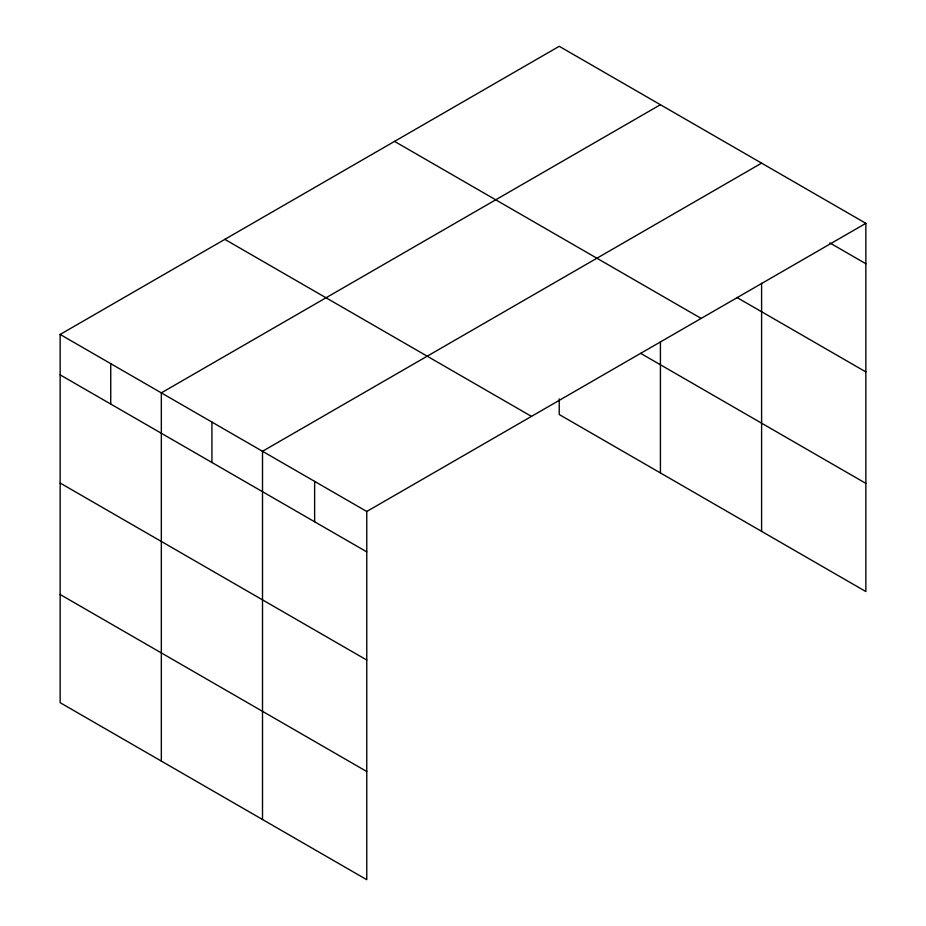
<?xml version="1.0" encoding="UTF-8"?>
<svg xmlns="http://www.w3.org/2000/svg" width="926" height="926" viewBox="0 0 926 926"><rect width="100%" height="100%" fill="white"/><g stroke="black" fill="none" stroke-linecap="round" stroke-linejoin="round"><path stroke-width="1.39" d="M865.856 223.328L366.765 511.476L366.765 879.7L60.144 702.672L60.144 334.448L559.235 46.3L865.856 223.328L865.856 591.552L559.235 414.524L559.235 398.875M660.423 104.719L161.332 392.867L161.332 761.091M761.6 163.138L262.509 451.286L262.509 819.51M829.858 242.948L865.856 263.725M736.922 297.478L865.856 371.905M394.534 141.389L701.156 318.417M640.676 353.362L865.856 483.372M224.844 239.359L531.466 416.387M60.144 334.448L366.765 511.476M60.144 374.856L366.765 551.873M60.144 483.036L366.765 660.053M60.144 594.492L366.765 771.52M761.6 283.252L761.6 531.362M660.423 341.902L660.423 472.943M314.632 481.381L314.632 521.778M211.915 422.071L211.915 462.479M110.738 363.663L110.738 404.06"/></g></svg>
